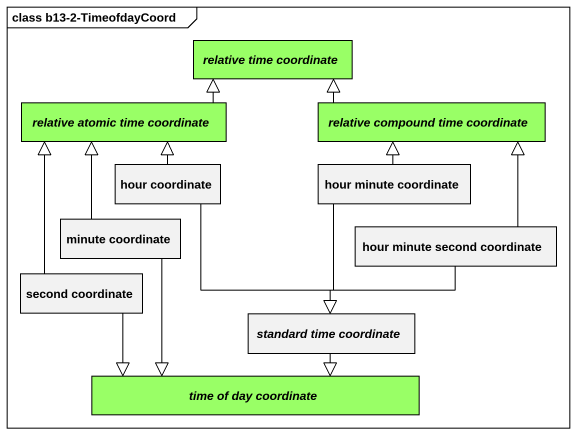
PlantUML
@startuml
mainframe class b13-2-TimeofdayCoord
hide circle
hide empty members
abstract class "relative time coordinate" as relative_time_coordinate #99FF66
abstract class "relative atomic time coordinate" as relative_atomic_time #99FF66
abstract class "relative compound time coordinate" as relative_compound_time #99FF66
class "hour coordinate" as hour_coordinate
class "hour minute coordinate" as hour_minute_coordinate
class "minute coordinate" as minute_coordinate
class "hour minute second coordinate" as hour_minute_second
class "second coordinate" as second_coordinate
abstract class "standard time coordinate" as standard_time_coordinate
abstract class "time of day coordinate" as time_of_day_coordinate #99FF66
relative_atomic_time -right-|> relative_time_coordinate
relative_compound_time -left-|> relative_time_coordinate
hour_coordinate -up-|> relative_atomic_time
hour_coordinate --|> standard_time_coordinate
hour_minute_coordinate -up-|> relative_compound_time
hour_minute_coordinate --|> standard_time_coordinate
minute_coordinate -up-|> relative_atomic_time
minute_coordinate --|> time_of_day_coordinate
hour_minute_second -up-|> relative_compound_time
hour_minute_second --|> standard_time_coordinate
second_coordinate -up-|> relative_atomic_time
second_coordinate -right-|> time_of_day_coordinate
standard_time_coordinate --|> time_of_day_coordinate
@enduml
